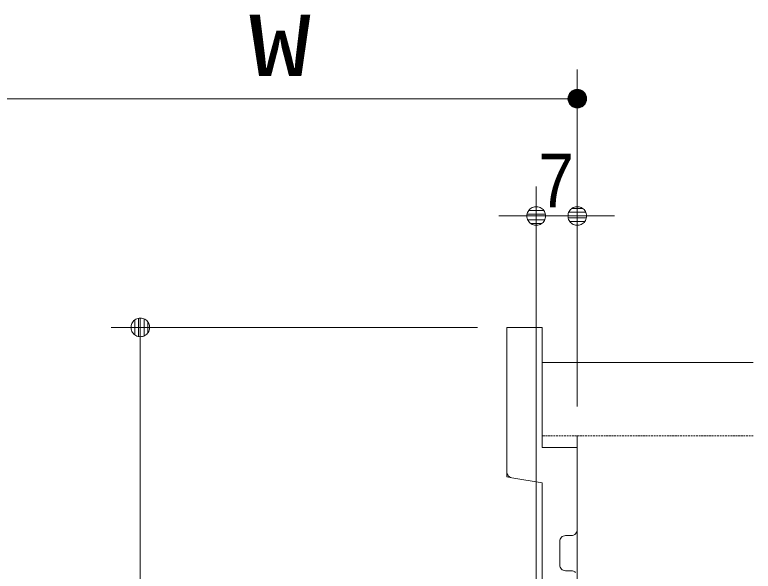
# Model space of a CAD drawing. Units: millimetres, scale not verified. Extents: x -6062 to 6062, y -3045 to 3045.
# Drawn here: x -1118 to -614, y 1805 to 2184 of the extents above; entities that cross this region are included whole.
import ezdxf
from ezdxf.enums import TextEntityAlignment as Align

# ---------------------------------------------------------------- set-up
doc = ezdxf.new("R2010")
doc.units = ezdxf.units.MM
doc.header["$LTSCALE"] = 20
doc.linetypes.add('DASHED1', pattern=[1.8, 1.2, -0.6])
doc.linetypes.add('DOUBLE_CHAIN1', pattern=[8.8, 5, -1, 0.6, -0.6, 0.6, -1])
for name, color, linetype, lineweight in [('0-0_2寸法-1', 7, 'Continuous', 9), ('0-1_0', 7, 'Continuous', 9), ('0-3_2寸法-3', 7, 'Continuous', 9), ('0-5_3一般', 7, 'Continuous', 9)]:
    doc.layers.add(name, color=color, linetype=linetype, lineweight=lineweight)
doc.styles.add('ＭＳ ゴシック', font='')
doc.styles.add('ＭＳ Ｐゴシック', font='')
doc.styles.get('ＭＳ ゴシック').set_extended_font_data('MS Gothic')
doc.styles.get('ＭＳ Ｐゴシック').set_extended_font_data('MS PGothic')

# ---------------------------------------------------------------- blocks, each defined once
blk = doc.blocks.new('_Dot')
at = {"layer": '0-1_0'}
for p, q in [((-10, 0), (-20, 0)), ((9.78, 2), (-9.78, 2)), ((7.99, 6), (-7.99, 6)), ((9.16, -3.98), (-9.16, -3.98)), ((6, -7.98), (-6, -7.98))]:
    blk.add_line(p, q, dxfattribs=at)
for points in [[(10, 0), (9.92, 1.25), (9.69, 2.49), (9.3, 3.68), (8.76, 4.82), (8.09, 5.88), (7.29, 6.85), (6.37, 7.71), (5.36, 8.44), (4.26, 9.05), (3.09, 9.51), (1.87, 9.82), (0.63, 9.98), (-0.63, 9.98), (-1.87, 9.82), (-3.09, 9.51), (-4.26, 9.05), (-5.36, 8.44), (-6.37, 7.71), (-7.29, 6.85), (-8.09, 5.88), (-8.76, 4.82), (-9.3, 3.68), (-9.69, 2.49), (-9.92, 1.25), (-10, 0), (0, 0)], [(-10, 0), (-9.92, -1.25), (-9.69, -2.49), (-9.3, -3.68), (-8.76, -4.82), (-8.09, -5.88), (-7.29, -6.85), (-6.37, -7.71), (-5.36, -8.44), (-4.26, -9.05), (-3.09, -9.51), (-1.87, -9.82), (-0.63, -9.98), (0.63, -9.98), (1.87, -9.82), (3.09, -9.51), (4.26, -9.05), (5.36, -8.44), (6.37, -7.71), (7.29, -6.85), (8.09, -5.88), (8.76, -4.82), (9.3, -3.68), (9.69, -2.49), (9.92, -1.25), (10, 0), (0, 0)]]:
    blk.add_lwpolyline(points, close=True, dxfattribs=at)
blk = doc.blocks.new('グループ')
at = {"layer": '0-3_2寸法-3'}
blk.add_line((12796, 41925.6), (12827.9, 41880.9), dxfattribs=at)
for points in [[(12743.4, 43180.9), (12780.9, 43146.4), (12814.8, 43112.5), (12845.2, 43079), (12872.1, 43046), (12895.4, 43013.4), (12915.2, 42981.4), (12931.4, 42949.8), (12944.1, 42918.7), (12953.3, 42888), (12959, 42857.8), (12961.1, 42828.2), (12959.7, 42798.9), (12954.7, 42770.2), (12946.2, 42741.9), (12934.2, 42714.1), (12918.7, 42686.8), (12899.6, 42660), (12877, 42633.6), (12850.8, 42607.7), (12821.2, 42582.3), (12790, 42556.9), (12762.1, 42530.5), (12737.5, 42503), (12716.1, 42474.6), (12698.2, 42445.2), (12683.5, 42414.7), (12672.2, 42383.2), (12664.2, 42350.7), (12659.6, 42317.1), (12658.2, 42282.6), (12660.2, 42247), (12665.5, 42210.4), (12674.2, 42172.8), (12686.2, 42134.2), (12701.5, 42094.5), (12720.1, 42053.8), (12742.1, 42012.1), (12767.3, 41969.4), (12796, 41925.6)], [(13019.7, 43180.9), (13037, 43158.6), (13053.2, 43136.4), (13068.1, 43114.3), (13081.9, 43092.3), (13094.5, 43070.3), (13105.9, 43048.4), (13116.3, 43026.5), (13125.6, 43004.9), (13134, 42983.4), (13141.4, 42962.1), (13147.8, 42940.9), (13153.3, 42919.9), (13157.8, 42899.1), (13161.3, 42878.4), (13163.8, 42858), (13165.4, 42837.6), (13166, 42817.5), (13165.7, 42797.5), (13164.3, 42777.7), (13162, 42758), (13158.8, 42738.6), (13154.5, 42719.2), (13149.3, 42700.1), (13143.1, 42681.1), (13136, 42662.3), (13127.8, 42643.7), (13118.7, 42625.2), (13108.7, 42606.9), (13097.6, 42588.7), (13085.6, 42570.7), (13072.6, 42552.9), (13058.7, 42535.3), (13043.8, 42517.8), (13027.9, 42500.5), (13011, 42483.4), (12993.2, 42466.4), (12974.4, 42449.6), (12954.6, 42433), (12933.9, 42416.5)], [(12933.9, 42416.5), (12914.7, 42399.5), (12898.5, 42381.6), (12885.1, 42362.9), (12874.6, 42343.2), (12867, 42322.7), (12862.3, 42301.3), (12860.6, 42279), (12861.7, 42255.8), (12865.8, 42231.8), (12872.7, 42206.8), (12882, 42181.1), (12893.3, 42154.5), (12906.7, 42127.2), (12922, 42099.1), (12939.4, 42070.3), (12958.8, 42040.7), (12980.2, 42010.3), (13003.6, 41979.1), (13029, 41947.1), (13056.4, 41914.4), (13085.8, 41880.9)]]:
    blk.add_lwpolyline(points, dxfattribs=at)
blk = doc.blocks.new('グループ-1')
at = {"layer": '0-3_2寸法-3'}
for p, q in [((21060, 41336.9), (21060, 42936.9)), ((21165.2, 42607.8), (20954.8, 42607.8)), ((21162.7, 42611.8), (20957.3, 42611.8)), ((21159.3, 42615.8), (20960.7, 42615.8)), ((21155.9, 42619.8), (20964.1, 42619.8)), ((21152.5, 42623.8), (20967.5, 42623.8)), ((21148.7, 42627.8), (20971.3, 42627.8)), ((21144.1, 42631.8), (20975.9, 42631.8)), ((21139.4, 42635.8), (20980.6, 42635.8)), ((21134.7, 42639.8), (20985.3, 42639.8)), ((21128.1, 42643.8), (20991.9, 42643.8)), ((21121.6, 42647.8), (20998.4, 42647.8)), ((21113.8, 42651.8), (21006.2, 42651.8)), ((21104.2, 42655.8), (21015.8, 42655.8)), ((21091.1, 42659.8), (21028.9, 42659.8)), ((21063.2, 42663.8), (21056.8, 42663.8)), ((13060, 42536.9), (21060, 42536.9)), ((21187, 42535.8), (20933, 42535.8)), ((21186.9, 42539.8), (20933.1, 42539.8)), ((21186.7, 42531.8), (20933.3, 42531.8)), ((21186.6, 42543.8), (20933.4, 42543.8)), ((21186.4, 42527.8), (20933.6, 42527.8)), ((21186.3, 42547.8), (20933.7, 42547.8)), ((21186.1, 42523.8), (20933.9, 42523.8)), ((21186, 42551.8), (20934, 42551.8)), ((21185.8, 42519.8), (20934.2, 42519.8)), ((21185.6, 42555.8), (20934.4, 42555.8)), ((21185.3, 42515.8), (20934.7, 42515.8)), ((21184.8, 42559.8), (20935.2, 42559.8)), ((21184.3, 42511.8), (20935.7, 42511.8)), ((21183.9, 42563.8), (20936.1, 42563.8)), ((21183.3, 42507.8), (20936.7, 42507.8)), ((21182.9, 42567.8), (20937.1, 42567.8)), ((21182, 42571.8), (20938, 42571.8)), ((21181, 42575.8), (20939, 42575.8)), ((21179.4, 42579.8), (20940.6, 42579.8)), ((21177.8, 42583.8), (20942.2, 42583.8)), ((21176.1, 42587.8), (20943.9, 42587.8)), ((21174.4, 42591.8), (20945.6, 42591.8)), ((21172.6, 42595.8), (20947.4, 42595.8)), ((21170.1, 42599.8), (20949.9, 42599.8)), ((21167.7, 42603.8), (20952.3, 42603.8)), ((21182.4, 42503.8), (20937.6, 42503.8)), ((21181.4, 42499.8), (20938.6, 42499.8)), ((21180.1, 42495.8), (20939.9, 42495.8)), ((21178.5, 42491.8), (20941.5, 42491.8)), ((21176.8, 42487.8), (20943.2, 42487.8)), ((21175.2, 42483.8), (20944.8, 42483.8)), ((21173.5, 42479.8), (20946.5, 42479.8)), ((21171.2, 42475.8), (20948.8, 42475.8)), ((21168.7, 42471.8), (20951.3, 42471.8)), ((21166.3, 42467.8), (20953.7, 42467.8)), ((21163.8, 42463.8), (20956.2, 42463.8)), ((21160.8, 42459.8), (20959.2, 42459.8)), ((21157.4, 42455.8), (20962.6, 42455.8)), ((21154, 42451.8), (20966, 42451.8)), ((21150.5, 42447.8), (20969.5, 42447.8)), ((21146.1, 42443.8), (20973.9, 42443.8)), ((21141.4, 42439.8), (20978.6, 42439.8)), ((21136.7, 42435.8), (20983.3, 42435.8)), ((21131, 42431.8), (20989, 42431.8)), ((21124.5, 42427.8), (20995.5, 42427.8)), ((21117.9, 42423.8), (21002.1, 42423.8)), ((21108.4, 42419.8), (21011.6, 42419.8)), ((21098.4, 42415.8), (21021.6, 42415.8)), ((21081.7, 42411.8), (21038.3, 42411.8))]:
    blk.add_line(p, q, dxfattribs=at)
blk.add_circle((21060, 42536.9), 127.1, dxfattribs=at)
blk.add_circle((21060, 42536.9), 127.1, dxfattribs=at)
blk.add_blockref('グループ', (0, 0), dxfattribs=at)
at = {"layer": '0-3_2寸法-3', "style": 'ＭＳ ゴシック', "width": 1.5}
blk.add_text('W', height=836.9, dxfattribs=at).set_placement((16579.1, 42593.7), align=Align.BOTTOM_LEFT)
blk = doc.blocks.new('グループ-21')
at = {"layer": '0-5_3一般'}
for p, q in [((20100, 37444.7), (20100, 39416.9)), ((23460, 38936.9), (20580, 38936.9)), ((21060, 37936.9), (21060, 26176.9)), ((21060, 37776.9), (20580, 37776.9)), ((21060, 36656.9), (21060, 37776.9)), ((20166.8, 37365.7), (20580, 37296.9)), ((20580, 35912.9), (20580, 37296.9)), ((20900, 36576.9), (20980, 36576.9)), ((20820, 36176.9), (20820, 36496.9)), ((20980, 36096.9), (20900, 36096.9))]:
    blk.add_line(p, q, dxfattribs=at)
at = {"layer": '0-5_3一般', "linetype": 'DASHED1'}
blk.add_line((23460, 37936.9), (20580, 37936.9), dxfattribs=at)
at = {"layer": '0-5_3一般', "linetype": 'DOUBLE_CHAIN1'}
for p in [(20100, 37444.7), (20166.8, 37365.7)]:
    blk.add_line(p, (20100, 37376.9), dxfattribs=at)
at = {"layer": '0-5_3一般'}
blk.add_lwpolyline([(20580, 37776.9), (20580, 39416.9), (20100, 39416.9)], dxfattribs=at)
for centre, start, end in [((20180, 37444.7), 180, 220.26884), ((20180, 37444.7), 220.26884, 260.53768), ((20900, 36496.9), 90, 135), ((20980, 36656.9), 270, 315), ((20980, 36656.9), 315, 0), ((20900, 36496.9), 135, 180), ((20900, 36176.9), 180, 225), ((20900, 36176.9), 225, 270), ((20980, 36016.9), 45, 90)]:
    blk.add_arc(centre, 80, start, end, dxfattribs=at)

msp = doc.modelspace()

# ---------------------------------------------------------------- linework, layer by layer
at = {"layer": '0-0_2寸法-1'}
for p, q in [((-762.5, 1513.64), (-762.5, 2066.84)), ((-734.5, 1916.84), (-734.5, 2066.84)), ((-775.21, 2046.84), (-787.92, 2046.84)), ((-762.5, 2046.84), (-734.5, 2046.84)), ((-721.79, 2046.84), (-709.08, 2046.84)), ((-802.5, 1970.84), (-1052.5, 1970.84)), ((-1032.5, 1958.13), (-1032.5, 1247.56))]:
    msp.add_line(p, q, dxfattribs=at)

# ---------------------------------------------------------------- block references
at = {"layer": '0-0_2寸法-1', "xscale": 0.6356201, "yscale": 0.6356201}
msp.add_blockref('_Dot', (-762.5, 2046.84), dxfattribs=at)
for p, rotation in [((-734.5, 2046.84), 180), ((-1032.5, 1970.84), 90)]:
    msp.add_blockref('_Dot', p, dxfattribs=dict(at, rotation=rotation))
at = {"layer": '0-3_2寸法-3', "xscale": 0.05, "yscale": 0.05}
msp.add_blockref('グループ-1', (-1787.5, 0), dxfattribs=at)
at = {"layer": '0-5_3一般', "xscale": 0.05, "yscale": 0.05}
msp.add_blockref('グループ-21', (-1787.5, 0), dxfattribs=at)

# ---------------------------------------------------------------- texts
at = {"layer": '0-0_2寸法-1', "style": 'ＭＳ Ｐゴシック', "width": 0.9}
msp.add_text('7', height=36.66, dxfattribs=at).set_placement((-760.9, 2041.79), align=Align.BOTTOM_LEFT)

doc.saveas('drawing.dxf')
